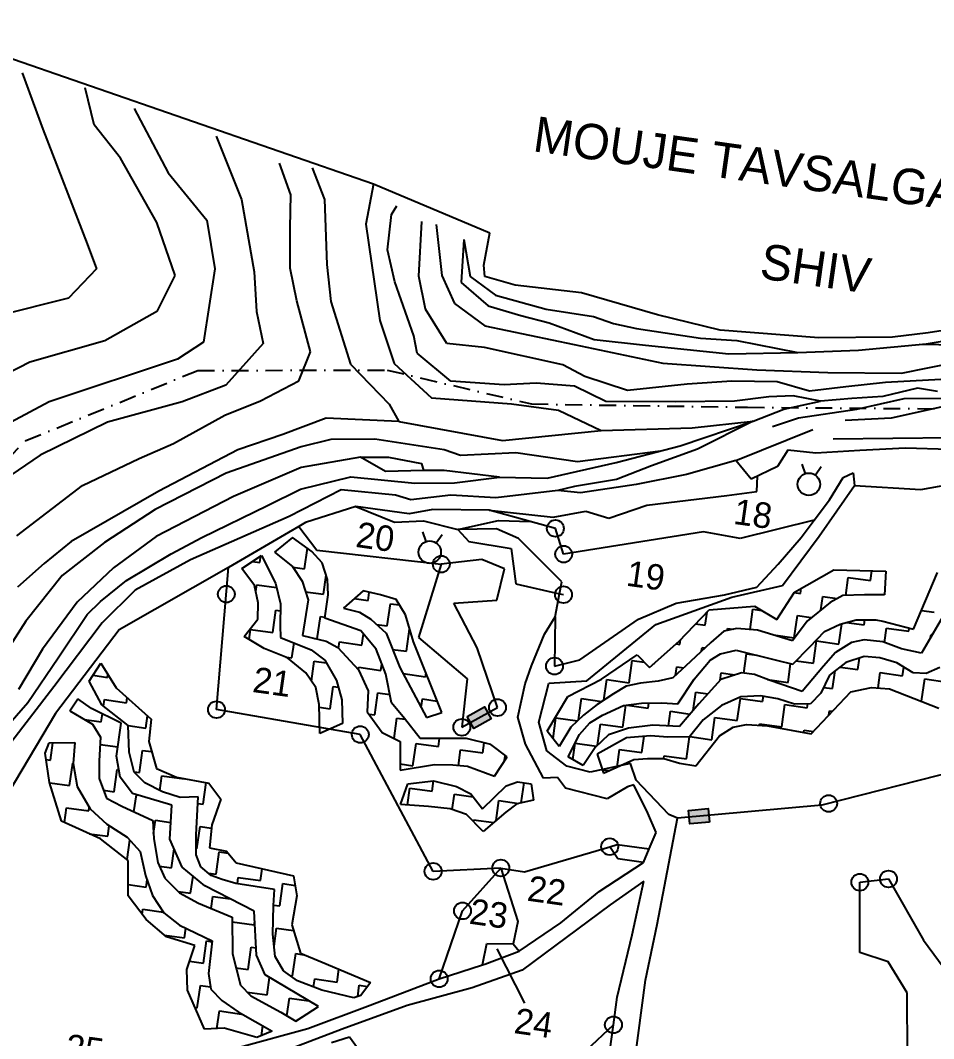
# Model space of a CAD drawing. Header units: metres. Extents: x 312279 to 315010, y 1911196 to 1914768.
# Drawn here: x 312956 to 313641, y 1914003 to 1914768 of the extents above; entities that cross this region are included whole.
import ezdxf

# ---------------------------------------------------------------- set-up
doc = ezdxf.new("R2010")
doc.units = ezdxf.units.M
doc.linetypes.add('DASHDOT', pattern=[25.4, 12.7, -6.35, 0, -6.35])
for name, color, linetype in [('LINE_WATER', 4, 'Continuous'), ('OFF', 1, 'Continuous'), ('OTHERS', 1, 'Continuous'), ('POLY_HATCH', 12, 'Continuous'), ('POLY_PARCEL', 6, 'Continuous'), ('POLY_ROAD', 30, 'Continuous'), ('POLY_WATER', 4, 'Continuous'), ('TEXT_MAPOUT', 7, 'Continuous'), ('TEXT_PARCEL', 7, 'Continuous'), ('V_BOUND_STREAM_LINE', 7, 'DASHDOT')]:
    doc.layers.add(name, color=color, linetype=linetype)
doc.styles.add('TEXT_MAP', font='')
doc.styles.get('TEXT_MAP').set_extended_font_data('Kruti Dev 050')
doc.dimstyles.get("Standard").update_dxf_attribs({"dimtxt": 0.18, "dimasz": 0.18, "dimexe": 0.18, "dimexo": 0.0625, "dimgap": 0.09, "dimtad": 0, "dimtih": 1, "dimtoh": 1, "dimdec": 4, "dimzin": 0, "dimdsep": 46, "dimtxsty": 'Standard', "dimcen": 0.09, "dimadec": 0, "dimazin": 0, "dimtfac": 1, "dimtdec": 4, "dimtofl": 0, "dimtmove": 0, "dimatfit": 3, "dimfxl": 1, "dimtolj": 1, "dimtzin": 0, "dimarcsym": 0})

msp = doc.modelspace()

# ---------------------------------------------------------------- hatches: boundary and pattern name
for points in [[(313309.25, 1914243.41), (313304.31, 1914252.37), (313291.36, 1914245.22), (313296.3, 1914236.26)], [(313457.41, 1914174.68), (313458.33, 1914164.49), (313473.07, 1914165.82), (313472.15, 1914176.01)]]:
    msp.add_hatch(color=256).paths.add_polyline_path(points)

# ---------------------------------------------------------------- linework, layer by layer
for points in [[(313542.36, 1914434.71), (313544.92, 1914427.45)], [(313557.05, 1914432.64), (313552.59, 1914426.37)], [(313257.8, 1914383.73), (313260.35, 1914376.46)], [(313272.48, 1914381.66), (313268.02, 1914375.38)]]:
    msp.add_lwpolyline(points)
for points in [[(313291.36, 1914245.22), (313304.31, 1914252.37), (313309.25, 1914243.41), (313296.3, 1914236.26)], [(313473.07, 1914165.82), (313458.33, 1914164.49), (313457.41, 1914174.68), (313472.15, 1914176.01)]]:
    msp.add_lwpolyline(points, close=True)
for centre, radius in [((313547.71, 1914419.51), 8.42), ((313357.46, 1914386.39), 6.33), ((313263.15, 1914368.52), 8.42), ((313363.68, 1914367.03), 6.33), ((313271.86, 1914359.58), 6.33), ((313110.53, 1914336.98), 6.33), ((313363.58, 1914336.66), 6.33), ((313356.82, 1914283.02), 6.33), ((313103.17, 1914250.34), 6.33), ((313314.01, 1914251.87), 6.33), ((313287.22, 1914237.1), 6.33), ((313211.06, 1914231.71), 6.33), ((313562.55, 1914179.88), 6.33), ((313398.22, 1914147.46), 6.33), ((313265.69, 1914128.94), 6.33), ((313316.52, 1914131.42), 6.33), ((313585.93, 1914120.75), 6.33), ((313607.46, 1914123.22), 6.33), ((313287.76, 1914099.24), 6.33), ((313270.27, 1914048.2), 6.33), ((313401.01, 1914013.75), 6.33)]:
    msp.add_circle(centre, radius)
at = {"layer": 'LINE_WATER'}
for p, q in [((312957.27, 1914728.42), (312972.79, 1914686.21)), ((313011.39, 1914689.35), (313004.59, 1914717.23)), ((313041.38, 1914701.63), (313067, 1914653.23)), ((312972.79, 1914686.21), (313005.97, 1914600.07)), ((313031.02, 1914664.43), (313011.39, 1914689.35)), ((313102.95, 1914680.81), (313121.89, 1914633.35)), ((313058.31, 1914616.04), (313031.02, 1914664.43)), ((313158.89, 1914636.78), (313150.54, 1914660.51)), ((313067, 1914653.23), (313095.87, 1914617.72)), ((313174.87, 1914657.08), (313184.32, 1914633.41)), ((313221, 1914645.02), (313215.17, 1914614.9)), ((313158.45, 1914612.04), (313158.89, 1914636.78)), ((313121.89, 1914633.35), (313131.38, 1914579.06)), ((313184.32, 1914633.41), (313185.96, 1914584.61)), ((313234.5, 1914621.97), (313238.43, 1914628.52)), ((313231.55, 1914595.39), (313234.5, 1914621.97)), ((313072.02, 1914576.24), (313058.31, 1914616.04)), ((313095.87, 1914617.72), (313101.95, 1914581.37)), ((313215.17, 1914614.9), (313225.69, 1914542.54)), ((313254.87, 1914575.84), (313257.31, 1914616.7)), ((313267.9, 1914614.42), (313272.31, 1914576.23)), ((313158.51, 1914581.8), (313158.45, 1914612.04)), ((313005.97, 1914600.07), (313013.09, 1914581.2)), ((313288.77, 1914603.27), (313286.78, 1914570.96)), ((313288.77, 1914603.27), (313293.39, 1914575.47)), ((313236.87, 1914571.43), (313231.55, 1914595.39)), ((313185.96, 1914584.61), (313188.95, 1914556.71)), ((313013.09, 1914581.2), (312992.1, 1914559.14)), ((313058.98, 1914549.72), (313072.02, 1914576.24)), ((313101.95, 1914581.37), (313093.45, 1914526.11)), ((313131.38, 1914579.06), (313133.1, 1914549.22)), ((313163.54, 1914557.25), (313158.51, 1914581.8)), ((313260.06, 1914550.96), (313254.87, 1914575.84)), ((313272.31, 1914576.23), (313281.7, 1914555.33)), ((313293.39, 1914575.47), (313312.58, 1914561.4)), ((313251.25, 1914531.05), (313236.87, 1914571.43)), ((313286.78, 1914570.96), (313306.9, 1914553.41)), ((313312.58, 1914561.4), (313350.45, 1914550.86)), ((312992.1, 1914559.14), (312938.96, 1914545.91)), ((313173.67, 1914518.87), (313163.54, 1914557.25)), ((313188.95, 1914556.71), (313203.82, 1914509.76)), ((313281.7, 1914555.33), (313304.44, 1914538.39)), ((313306.9, 1914553.41), (313331.58, 1914546.17)), ((313019.35, 1914527.43), (313058.98, 1914549.72)), ((313133.1, 1914549.22), (313138.22, 1914525.31)), ((313275.88, 1914525.21), (313260.06, 1914550.96)), ((313331.58, 1914546.17), (313352.92, 1914540.71)), ((313350.45, 1914550.86), (313386.19, 1914545.35)), ((313386.19, 1914545.35), (313401.12, 1914540.25)), ((313225.69, 1914542.54), (313236.47, 1914510.24)), ((313304.44, 1914538.39), (313371.54, 1914524.36)), ((313352.92, 1914540.71), (313386.69, 1914528.27)), ((313401.12, 1914540.25), (313418.43, 1914536.39)), ((313253.67, 1914517.92), (313251.25, 1914531.05)), ((313418.43, 1914536.39), (313466.25, 1914529.18)), ((313466.25, 1914529.18), (313493.66, 1914527.37)), ((313635.71, 1914524.88), (313691.56, 1914534.22)), ((312962.94, 1914511.32), (313019.35, 1914527.43)), ((313093.45, 1914526.11), (313073.78, 1914513.4)), ((313138.22, 1914525.31), (313110.25, 1914493.89)), ((313304.39, 1914522.3), (313275.88, 1914525.21)), ((313363.07, 1914509.14), (313304.39, 1914522.3)), ((313371.54, 1914524.36), (313438.01, 1914510.42)), ((313386.69, 1914528.27), (313425.21, 1914523.99)), ((313425.21, 1914523.99), (313487.63, 1914517.32)), ((313493.66, 1914527.37), (313539.36, 1914518.56)), ((313584.95, 1914520.19), (313635.71, 1914524.88)), ((313686.71, 1914523.38), (313630.66, 1914524.41)), ((313165.02, 1914497.21), (313173.67, 1914518.87)), ((313278.99, 1914496.83), (313253.67, 1914517.92)), ((313487.63, 1914517.32), (313539.36, 1914518.56)), ((313539.36, 1914518.56), (313584.95, 1914520.19)), ((312881.94, 1914469.61), (312962.94, 1914511.32)), ((313073.78, 1914513.4), (312977.46, 1914481.47)), ((313203.82, 1914509.76), (313232.76, 1914479.63)), ((313236.47, 1914510.24), (313264.59, 1914484.33)), ((313379.69, 1914500.32), (313363.07, 1914509.14)), ((313438.01, 1914510.42), (313508.58, 1914505.37)), ((313617.3, 1914503.01), (313656.81, 1914510.86)), ((313411.58, 1914489.99), (313379.69, 1914500.32)), ((313508.58, 1914505.37), (313561.88, 1914503.39)), ((313561.88, 1914503.39), (313617.3, 1914503.01)), ((313110.25, 1914493.89), (313077.26, 1914481.42)), ((313136.16, 1914482.24), (313165.02, 1914497.21)), ((313318.92, 1914494.2), (313278.99, 1914496.83)), ((313342.96, 1914495.4), (313318.92, 1914494.2)), ((313371.87, 1914493.06), (313342.96, 1914495.4)), ((313395.4, 1914481.69), (313371.87, 1914493.06)), ((313456.32, 1914494.58), (313411.58, 1914489.99)), ((313490, 1914496.94), (313456.32, 1914494.58)), ((313523.91, 1914496.43), (313490, 1914496.94)), ((313548.05, 1914489.4), (313523.91, 1914496.43)), ((313575.53, 1914492.63), (313548.05, 1914489.4)), ((313605.23, 1914495.86), (313575.53, 1914492.63)), ((313629.14, 1914491.71), (313603.13, 1914485.43)), ((313646.79, 1914498.06), (313605.23, 1914495.86)), ((313644.11, 1914489.13), (313629.14, 1914491.71)), ((313264.59, 1914484.33), (313324.49, 1914479.84)), ((313517.74, 1914485.14), (313491.85, 1914482)), ((313536.02, 1914485.88), (313517.74, 1914485.14)), ((313556.48, 1914481.89), (313536.02, 1914485.88)), ((313579.98, 1914483.79), (313556.48, 1914481.89)), ((313603.13, 1914485.43), (313579.98, 1914483.79)), ((313583.76, 1914475.84), (313619.2, 1914483.95)), ((313619.2, 1914483.95), (313655.1, 1914484.1)), ((312977.46, 1914481.47), (312924.55, 1914452.95)), ((313077.26, 1914481.42), (313021.45, 1914466.09)), ((313109.49, 1914471.44), (313136.16, 1914482.24)), ((313232.76, 1914479.63), (313240, 1914466.73)), ((313324.49, 1914479.84), (313359.69, 1914475.04)), ((313447.68, 1914481.43), (313395.4, 1914481.69)), ((313491.85, 1914482), (313447.68, 1914481.43)), ((313506, 1914466.9), (313528.92, 1914475.83)), ((313528.92, 1914475.83), (313556.48, 1914481.89)), ((313539.86, 1914469.4), (313583.76, 1914475.84)), ((313649, 1914477.86), (313609.36, 1914469.08)), ((313070.78, 1914450.18), (313109.49, 1914471.44)), ((313185.51, 1914469.26), (313152.88, 1914456.84)), ((313240, 1914466.73), (313185.51, 1914469.26)), ((313359.69, 1914475.04), (313391.86, 1914459.93)), ((313520.31, 1914462.99), (313539.86, 1914469.4)), ((313609.36, 1914469.08), (313574.84, 1914467.47)), ((313021.45, 1914466.09), (312970.72, 1914441.4)), ((313240, 1914466.73), (313317.67, 1914452.42)), ((313391.86, 1914459.93), (313460.24, 1914461.82)), ((313451.07, 1914448.28), (313506, 1914466.9)), ((313460.24, 1914461.82), (313506, 1914466.9)), ((313506, 1914466.9), (313464, 1914445.82)), ((313493.01, 1914437.48), (313550.59, 1914460.64)), ((313152.88, 1914456.84), (313119.15, 1914445.46)), ((313188.92, 1914453.16), (313166.79, 1914447.59)), ((313221.98, 1914453.39), (313188.92, 1914453.16)), ((313274.1, 1914445.26), (313221.98, 1914453.39)), ((313317.67, 1914452.42), (313391.86, 1914459.93)), ((313565.9, 1914453.71), (313655.49, 1914454.64)), ((313045.01, 1914438.93), (313070.78, 1914450.18)), ((313119.15, 1914445.46), (313059.91, 1914414.27)), ((313166.79, 1914447.59), (313110.44, 1914427.9)), ((313286.33, 1914441.17), (313274.1, 1914445.26)), ((313403.02, 1914435.94), (313451.07, 1914448.28)), ((313464, 1914445.82), (313429.54, 1914433.47)), ((313531.86, 1914445.11), (313524.27, 1914432.76)), ((313552.89, 1914442.93), (313531.86, 1914445.11)), ((313620.12, 1914446.72), (313585.86, 1914444.76)), ((313653.01, 1914445.72), (313620.12, 1914446.72)), ((312970.72, 1914441.4), (312926.6, 1914411.3)), ((313002.57, 1914418.51), (313045.01, 1914438.93)), ((313211.17, 1914439.77), (313166.6, 1914432.04)), ((313211.17, 1914439.77), (313232.3, 1914439.81)), ((313230.08, 1914429.13), (313211.17, 1914439.77)), ((313232.3, 1914439.81), (313257.01, 1914435.08)), ((313327.84, 1914443.06), (313286.33, 1914441.17)), ((313373.98, 1914436.25), (313327.84, 1914443.06)), ((313436.23, 1914444.47), (313373.98, 1914436.25)), ((313493.01, 1914437.48), (313455.94, 1914426.75)), ((313504.46, 1914423.39), (313493.01, 1914437.48)), ((313585.86, 1914444.76), (313552.89, 1914442.93)), ((313166.6, 1914432.04), (313115.79, 1914410.3)), ((313258.42, 1914429.92), (313230.08, 1914429.13)), ((313257.01, 1914435.08), (313258.42, 1914429.92)), ((313274.02, 1914429.85), (313258.42, 1914429.92)), ((313315.49, 1914424.91), (313274.02, 1914429.85)), ((313351.25, 1914424.13), (313403.02, 1914435.94)), ((313429.54, 1914433.47), (313403.27, 1914423.12)), ((313524.27, 1914432.76), (313504.46, 1914423.39)), ((313110.44, 1914427.9), (313057.11, 1914400.53)), ((313166.29, 1914415.93), (313204.07, 1914424.98)), ((313204.07, 1914424.98), (313251.93, 1914420.29)), ((313281.85, 1914420.65), (313315.49, 1914424.91)), ((313315.49, 1914424.91), (313351.25, 1914424.13)), ((313403.27, 1914423.12), (313371.72, 1914417.94)), ((313455.94, 1914426.75), (313418.06, 1914419.3)), ((313508.68, 1914414.13), (313509.19, 1914425.63)), ((312953.22, 1914380.83), (313002.57, 1914418.51)), ((313059.91, 1914414.27), (312994.08, 1914376.57)), ((313141.3, 1914403.51), (313166.29, 1914415.93)), ((313196.7, 1914415.28), (313157.7, 1914395.36)), ((313237.39, 1914411.28), (313196.7, 1914415.28)), ((313251.93, 1914420.29), (313281.85, 1914420.65)), ((313359.29, 1914414.95), (313312.82, 1914409.34)), ((313371.72, 1914417.94), (313359.29, 1914414.95)), ((313376.24, 1914413.04), (313359.29, 1914414.95)), ((313418.06, 1914419.3), (313376.24, 1914413.04)), ((313115.79, 1914410.3), (313057.8, 1914380.36)), ((313249.08, 1914407.9), (313237.39, 1914411.28)), ((313279.13, 1914411.4), (313249.08, 1914407.9)), ((313312.82, 1914409.34), (313279.13, 1914411.4)), ((313426.16, 1914403.82), (313486.12, 1914411.01)), ((313486.12, 1914411.01), (313508.68, 1914414.13)), ((313057.11, 1914400.53), (313019.01, 1914375.74)), ((313092.26, 1914379.63), (313141.3, 1914403.51)), ((313307.82, 1914399.95), (313355.77, 1914394.7)), ((313355.77, 1914394.7), (313380.31, 1914399.31)), ((313380.31, 1914399.31), (313397.51, 1914394.14)), ((313397.51, 1914394.14), (313426.16, 1914403.82)), ((313157.7, 1914395.36), (313083.71, 1914362.68)), ((312994.08, 1914376.57), (312973.84, 1914360.1)), ((313057.8, 1914380.36), (313025.89, 1914356.67)), ((313069.18, 1914367.25), (313092.26, 1914379.63)), ((313019.01, 1914375.74), (312987.24, 1914351.01)), ((313035.54, 1914347.21), (313069.18, 1914367.25)), ((313083.71, 1914362.68), (313042.1, 1914339.97)), ((312973.84, 1914360.1), (312953.74, 1914342.19)), ((313025.89, 1914356.67), (312998.65, 1914330.9)), ((312987.24, 1914351.01), (312960.13, 1914316.79)), ((313016.09, 1914331.48), (313035.54, 1914347.21)), ((313042.1, 1914339.97), (313017.32, 1914315.52)), ((312998.65, 1914330.9), (312972.58, 1914295.75)), ((313006.02, 1914321.69), (313016.09, 1914331.48)), ((312960.13, 1914316.79), (312929.99, 1914270.04)), ((313017.32, 1914315.52), (312980.99, 1914267.43)), ((312984.22, 1914289.24), (313006.02, 1914321.69)), ((312972.58, 1914295.75), (312954.65, 1914265.48)), ((312961.63, 1914255.64), (312984.22, 1914289.24)), ((312980.99, 1914267.43), (312947.09, 1914223.11)), ((312929.08, 1914218.7), (312961.63, 1914255.64))]:
    msp.add_line(p, q, dxfattribs=at)
at = {"layer": 'OFF'}
msp.add_line((313581.04, 1914428.16), (313581.98, 1914418.5), dxfattribs=at)
at = {"layer": 'OTHERS'}
for p, q in [((312866.3, 1914767.77), (313221, 1914645.02)), ((313221, 1914645.02), (313308.24, 1914608.36))]:
    msp.add_line(p, q, dxfattribs=at)
at = {"layer": 'POLY_HATCH'}
for p, q in [((313160.2, 1914379.6), (313146.73, 1914368.6)), ((313174.61, 1914369.14), (313160.2, 1914379.6)), ((313146.73, 1914368.6), (313160.1, 1914357.78)), ((313182.34, 1914360.6), (313174.61, 1914369.14)), ((313122.14, 1914356.18), (313136.93, 1914366.01)), ((313136.93, 1914366.01), (313147.4, 1914345.18)), ((313131.76, 1914343.41), (313122.14, 1914356.18)), ((313160.1, 1914357.78), (313167.49, 1914346.81)), ((313186.54, 1914348.1), (313182.34, 1914360.6)), ((313536.79, 1914338.58), (313566.33, 1914355.25)), ((313566.33, 1914355.25), (313605.52, 1914354.21)), ((313605.52, 1914354.21), (313604.41, 1914336.54)), ((313626.32, 1914310.67), (313644.2, 1914353.25)), ((313167.49, 1914346.81), (313171.97, 1914332.78)), ((313186.91, 1914336.64), (313186.54, 1914348.1)), ((313134.43, 1914330.63), (313131.76, 1914343.41)), ((313147.4, 1914345.18), (313151.19, 1914329.76)), ((313213.12, 1914339.4), (313198.41, 1914326.58)), ((313226.13, 1914336.57), (313213.12, 1914339.4)), ((313523.6, 1914318.02), (313536.79, 1914338.58)), ((313134.18, 1914318.26), (313134.43, 1914330.63)), ((313171.97, 1914332.78), (313167.71, 1914306.09)), ((313184.44, 1914319.12), (313186.91, 1914336.64)), ((313238.02, 1914332.91), (313226.13, 1914336.57)), ((313244.86, 1914321.52), (313238.02, 1914332.91)), ((313563.59, 1914330.84), (313546.31, 1914316.87)), ((313573.08, 1914336.06), (313563.59, 1914330.84)), ((313589.55, 1914336.48), (313573.08, 1914336.06)), ((313604.41, 1914336.54), (313589.55, 1914336.48)), ((313151.19, 1914329.76), (313150.87, 1914313.43)), ((313198.41, 1914326.58), (313210.37, 1914323.41)), ((313210.37, 1914323.41), (313219.07, 1914318.21)), ((313450.28, 1914301.72), (313472.86, 1914325.17)), ((313472.86, 1914325.17), (313506.79, 1914328.04)), ((313506.79, 1914328.04), (313523.6, 1914318.02)), ((313651.56, 1914325.65), (313632.16, 1914292.84)), ((313123.91, 1914305.31), (313134.18, 1914318.26)), ((313211.37, 1914309.37), (313184.44, 1914319.12)), ((313219.07, 1914318.21), (313230.5, 1914307.67)), ((313250.95, 1914301.31), (313244.86, 1914321.52)), ((313546.31, 1914316.87), (313535.46, 1914301.99)), ((313571.13, 1914314.47), (313583.08, 1914317.7)), ((313583.08, 1914317.7), (313597.86, 1914317.81)), ((313597.86, 1914317.81), (313603.16, 1914316.83)), ((313603.16, 1914316.83), (313626.32, 1914310.67)), ((313150.87, 1914313.43), (313151.1, 1914304.46)), ((313222.87, 1914295.84), (313211.37, 1914309.37)), ((313230.5, 1914307.67), (313240.77, 1914281.9)), ((313483.96, 1914309.25), (313474.02, 1914300.81)), ((313493.54, 1914311.18), (313483.96, 1914309.25)), ((313509.24, 1914310.06), (313493.54, 1914311.18)), ((313535.46, 1914301.99), (313509.24, 1914310.06)), ((313548.49, 1914297.42), (313559.42, 1914309.01)), ((313559.42, 1914309.01), (313571.13, 1914314.47)), ((313139.02, 1914296.24), (313123.91, 1914305.31)), ((313151.1, 1914304.46), (313174.13, 1914295.26)), ((313167.71, 1914306.09), (313185.45, 1914301.61)), ((313185.45, 1914301.61), (313194.22, 1914296.9)), ((313272.26, 1914248.19), (313250.95, 1914301.31)), ((313428.21, 1914281.88), (313450.28, 1914301.72)), ((313474.02, 1914300.81), (313458.88, 1914286.54)), ((313579.67, 1914300.79), (313567.66, 1914293.18)), ((313589.24, 1914302.72), (313579.67, 1914300.79)), ((313603.27, 1914301.29), (313589.24, 1914302.72)), ((313617.3, 1914296.03), (313603.27, 1914301.29)), ((313156.42, 1914289.32), (313139.02, 1914296.24)), ((313174.13, 1914295.26), (313184.44, 1914287.36)), ((313194.22, 1914296.9), (313209.76, 1914280.32)), ((313230.14, 1914276.95), (313222.87, 1914295.84)), ((313473.57, 1914287.4), (313481.38, 1914292.31)), ((313481.38, 1914292.31), (313493.24, 1914295.02)), ((313493.24, 1914295.02), (313523.37, 1914287.49)), ((313535.72, 1914284.46), (313548.49, 1914297.42)), ((313567.66, 1914293.18), (313558.56, 1914282.98)), ((313632.16, 1914292.84), (313617.3, 1914296.03)), ((313007.7, 1914271.79), (313016.45, 1914285.22)), ((313016.45, 1914285.22), (313027.84, 1914266.65)), ((313170.21, 1914277.95), (313156.42, 1914289.32)), ((313184.44, 1914287.36), (313193.23, 1914272.22)), ((313392.15, 1914273.25), (313418.73, 1914291.39)), ((313418.73, 1914291.39), (313428.21, 1914281.88)), ((313458.88, 1914286.54), (313445.65, 1914274.18)), ((313461.73, 1914273.21), (313473.57, 1914287.4)), ((313523.37, 1914287.49), (313535.72, 1914284.46)), ((313575.51, 1914285.74), (313563.21, 1914276.11)), ((313589.17, 1914290.12), (313575.51, 1914285.74)), ((313600.84, 1914289.32), (313589.17, 1914290.12)), ((313613.76, 1914285.4), (313600.84, 1914289.32)), ((313626.06, 1914277.97), (313613.76, 1914285.4)), ((313177.6, 1914266.98), (313170.21, 1914277.95)), ((313209.76, 1914280.32), (313216.96, 1914264.42)), ((313234.56, 1914255.48), (313230.14, 1914276.95)), ((313240.77, 1914281.9), (313260.8, 1914244.34)), ((313497.13, 1914277.96), (313481.67, 1914273.03)), ((313506.79, 1914276.6), (313497.13, 1914277.96)), ((313558.56, 1914282.98), (313542.74, 1914263.88)), ((313635.67, 1914277.46), (313626.06, 1914277.97)), ((313645.97, 1914281.9), (313635.67, 1914277.46)), ((313017.02, 1914253.9), (313007.7, 1914271.79)), ((313193.23, 1914272.22), (313197.15, 1914257.78)), ((313366.81, 1914260.2), (313392.15, 1914273.25)), ((313421.3, 1914270.29), (313410.58, 1914267.97)), ((313434.63, 1914271.69), (313421.3, 1914270.29)), ((313445.65, 1914274.18), (313434.63, 1914271.69)), ((313449.28, 1914254.73), (313461.73, 1914273.21)), ((313481.67, 1914273.03), (313465.13, 1914254.68)), ((313518.75, 1914272.19), (313506.79, 1914276.6)), ((313542.74, 1914263.88), (313518.75, 1914272.19)), ((313563.21, 1914276.11), (313556.7, 1914262.73)), ((313027.84, 1914266.65), (313054.04, 1914243.25)), ((313180.27, 1914254.2), (313177.6, 1914266.98)), ((313216.96, 1914264.42), (313216.22, 1914248.64)), ((313401.02, 1914262.21), (313388.93, 1914254.07)), ((313410.58, 1914267.97), (313401.02, 1914262.21)), ((313556.7, 1914262.73), (313548.82, 1914254.59)), ((313549.48, 1914232.22), (313579.17, 1914263.79)), ((313579.17, 1914263.79), (313594.78, 1914267.06)), ((313594.78, 1914267.06), (313608.11, 1914266.02)), ((313608.11, 1914266.02), (313645.2, 1914251.54)), ((312993.07, 1914249.36), (312998.98, 1914258.42)), ((313009.39, 1914251.23), (312998.98, 1914258.42)), ((313036.93, 1914238.38), (313017.02, 1914253.9)), ((313180.66, 1914232.31), (313180.27, 1914254.2)), ((313197.15, 1914257.78), (313197.61, 1914239.85)), ((313244.32, 1914243.69), (313234.56, 1914255.48)), ((313351.27, 1914234.18), (313366.81, 1914260.2)), ((313388.93, 1914254.07), (313378.53, 1914246.24)), ((313408.6, 1914253.35), (313422, 1914255.29)), ((313422, 1914255.29), (313437.32, 1914255.32)), ((313437.32, 1914255.32), (313449.28, 1914254.73)), ((313465.13, 1914254.68), (313450.69, 1914237.58)), ((313496.53, 1914259.85), (313482.16, 1914253.46)), ((313511.38, 1914260.7), (313496.53, 1914259.85)), ((313524.53, 1914258.43), (313511.38, 1914260.7)), ((313537.03, 1914254.56), (313524.53, 1914258.43)), ((313548.82, 1914254.59), (313537.03, 1914254.56)), ((312993.07, 1914249.36), (313010.03, 1914239.5)), ((313031.63, 1914240.28), (313009.39, 1914251.23)), ((313216.22, 1914248.64), (313227.45, 1914233.16)), ((313260.8, 1914244.34), (313272.26, 1914248.19)), ((313378.53, 1914246.24), (313369.05, 1914237.18)), ((313383.27, 1914240.52), (313392.83, 1914246.28)), ((313392.83, 1914246.28), (313408.6, 1914253.35)), ((313482.16, 1914253.46), (313468.45, 1914242.77)), ((313010.03, 1914239.5), (313016.1, 1914229.72)), ((313028.17, 1914215.33), (313031.63, 1914240.28)), ((313054.04, 1914243.25), (313052.29, 1914226.32)), ((313197.61, 1914239.85), (313180.66, 1914232.31)), ((313256.1, 1914228.63), (313244.32, 1914243.69)), ((313375.47, 1914231.77), (313383.27, 1914240.52)), ((313430.62, 1914238.77), (313412.23, 1914236.44)), ((313450.69, 1914237.58), (313430.62, 1914238.77)), ((313468.45, 1914242.77), (313458.23, 1914229.91)), ((313490.83, 1914237.12), (313500.78, 1914239.08)), ((313500.78, 1914239.08), (313516.64, 1914238.11)), ((313037.59, 1914218.43), (313036.93, 1914238.38)), ((313227.45, 1914233.16), (313240.88, 1914226.31)), ((313360.43, 1914222.66), (313351.27, 1914234.18)), ((313369.05, 1914237.18), (313360.43, 1914222.66)), ((313367.08, 1914214.91), (313375.47, 1914231.77)), ((313397.31, 1914231.43), (313387.21, 1914221.92)), ((313412.23, 1914236.44), (313397.31, 1914231.43)), ((313480.65, 1914230.56), (313490.83, 1914237.12)), ((313516.64, 1914238.11), (313549.48, 1914232.22)), ((312974.45, 1914217.57), (312977.46, 1914225.42)), ((312977.46, 1914225.42), (312996.86, 1914225.7)), ((312996.86, 1914225.7), (312995.64, 1914209.99)), ((313016.1, 1914229.72), (313015.09, 1914211.99)), ((313052.29, 1914226.32), (313058.16, 1914206.21)), ((313240.88, 1914226.31), (313240.86, 1914204.97)), ((313290.87, 1914228.7), (313256.1, 1914228.63)), ((313309.09, 1914224.14), (313290.87, 1914228.7)), ((313321.21, 1914214.99), (313309.09, 1914224.14)), ((313410.75, 1914229.27), (313388.79, 1914216.8)), ((313428.88, 1914230.68), (313410.75, 1914229.27)), ((313441.78, 1914229.7), (313428.88, 1914230.68)), ((313458.23, 1914229.91), (313441.78, 1914229.7)), ((313462.89, 1914208.04), (313480.65, 1914230.56)), ((312977.94, 1914195.67), (312974.45, 1914217.57)), ((313041.45, 1914203.5), (313037.59, 1914218.43)), ((313387.21, 1914221.92), (313378.2, 1914208.42)), ((313388.79, 1914216.8), (313393.53, 1914202.67)), ((312995.64, 1914209.99), (312998.66, 1914192.69)), ((313015.09, 1914211.99), (313015.19, 1914198.58)), ((313030.91, 1914199.56), (313028.17, 1914215.33)), ((313240.86, 1914204.97), (313266.78, 1914209.26)), ((313266.78, 1914209.26), (313280.62, 1914208.8)), ((313280.62, 1914208.8), (313291.4, 1914207.78)), ((313311.71, 1914200.45), (313321.21, 1914214.99)), ((313378.2, 1914208.42), (313367.08, 1914214.91)), ((313393.53, 1914202.67), (313416.44, 1914212.9)), ((313416.44, 1914212.9), (313426.63, 1914213.57)), ((313426.63, 1914213.57), (313438.83, 1914213.54)), ((313438.83, 1914213.54), (313450.57, 1914210.2)), ((313450.57, 1914210.2), (313462.89, 1914208.04)), ((313049.25, 1914195.45), (313041.45, 1914203.5)), ((313058.16, 1914206.21), (313073.15, 1914199.64)), ((313291.4, 1914207.78), (313311.71, 1914200.45)), ((312986.8, 1914166.66), (312977.94, 1914195.67)), ((312998.66, 1914192.69), (313008.22, 1914175.96)), ((313015.19, 1914198.58), (313020.57, 1914183.93)), ((313040.11, 1914187.35), (313030.91, 1914199.56)), ((313062.68, 1914188.6), (313049.25, 1914195.45)), ((313073.15, 1914199.64), (313097.35, 1914195.17)), ((313097.35, 1914195.17), (313106.47, 1914183.08)), ((313241.19, 1914179.12), (313246.86, 1914194.7)), ((313246.86, 1914194.7), (313266.04, 1914196.96)), ((313266.04, 1914196.96), (313283.29, 1914192.54)), ((313302.79, 1914175.9), (313320.63, 1914193.24)), ((313320.63, 1914193.24), (313328.97, 1914196.03)), ((313328.97, 1914196.03), (313339.19, 1914194.59)), ((313339.19, 1914194.59), (313340.95, 1914182.44)), ((313069.68, 1914178.72), (313040.11, 1914187.35)), ((313075.97, 1914184.25), (313062.68, 1914188.6)), ((313283.29, 1914192.54), (313293.94, 1914187.07)), ((313293.94, 1914187.07), (313302.79, 1914175.9)), ((313020.57, 1914183.93), (313032.13, 1914177.83)), ((313032.13, 1914177.83), (313055.44, 1914167.11)), ((313068.06, 1914153.14), (313069.68, 1914178.72)), ((313089.46, 1914184.83), (313075.97, 1914184.25)), ((313087.92, 1914156.26), (313089.46, 1914184.83)), ((313106.47, 1914183.08), (313099.74, 1914163.89)), ((313262.33, 1914177.63), (313241.19, 1914179.12)), ((313278.46, 1914175.85), (313262.33, 1914177.63)), ((313328.65, 1914179.7), (313320.32, 1914173.43)), ((313340.95, 1914182.44), (313328.65, 1914179.7)), ((313008.22, 1914175.96), (313020.97, 1914164.24)), ((313290.77, 1914171.64), (313278.46, 1914175.85)), ((313303.39, 1914158.94), (313290.77, 1914171.64)), ((313320.32, 1914173.43), (313303.39, 1914158.94)), ((313016.13, 1914153.41), (312986.8, 1914166.66)), ((313020.97, 1914164.24), (313036.01, 1914154.68)), ((313055.44, 1914167.11), (313056.17, 1914153.33)), ((313099.74, 1914163.89), (313097.93, 1914146.55)), ((313036.01, 1914154.68), (313045.9, 1914143.85)), ((313087.81, 1914141.39), (313087.92, 1914156.26)), ((313036.97, 1914137.12), (313016.13, 1914153.41)), ((313056.17, 1914153.33), (313059.13, 1914135.54)), ((313077.49, 1914131.96), (313068.06, 1914153.14)), ((313045.9, 1914143.85), (313049.83, 1914125.93)), ((313091.51, 1914132.43), (313087.81, 1914141.39)), ((313097.93, 1914146.55), (313110.54, 1914144.14)), ((313110.54, 1914144.14), (313117.99, 1914135.24)), ((313036.85, 1914110.64), (313036.97, 1914137.12)), ((313059.13, 1914135.54), (313064.44, 1914123.88)), ((313094.41, 1914118.16), (313077.49, 1914131.96)), ((313099.03, 1914125.91), (313091.51, 1914132.43)), ((313117.99, 1914135.24), (313160.98, 1914125.58)), ((313049.83, 1914125.93), (313055.15, 1914110.79)), ((313064.44, 1914123.88), (313075.3, 1914112.92)), ((313107.52, 1914122.73), (313099.03, 1914125.91)), ((313160.98, 1914125.58), (313163.33, 1914110.63)), ((313131.44, 1914099.05), (313094.41, 1914118.16)), ((313117.54, 1914119.83), (313107.52, 1914122.73)), ((313146.68, 1914115.23), (313117.54, 1914119.83)), ((313050.26, 1914092.85), (313036.85, 1914110.64)), ((313055.15, 1914110.79), (313063.72, 1914097.67)), ((313075.3, 1914112.92), (313089.57, 1914104.95)), ((313146.01, 1914103.41), (313146.68, 1914115.23)), ((313163.33, 1914110.63), (313159.63, 1914088.89)), ((313089.57, 1914104.95), (313114.9, 1914094.43)), ((313145.43, 1914081.66), (313146.01, 1914103.41)), ((313063.72, 1914097.67), (313075.35, 1914088.59)), ((313114.9, 1914094.43), (313115.03, 1914067.12)), ((313133.25, 1914066.04), (313131.44, 1914099.05)), ((313065.62, 1914079.88), (313050.26, 1914092.85)), ((313075.35, 1914088.59), (313099.99, 1914076.68)), ((313159.63, 1914088.89), (313166.16, 1914067.41)), ((313086.97, 1914073.26), (313065.62, 1914079.88)), ((313147.06, 1914065.05), (313145.43, 1914081.66)), ((313080.83, 1914055.26), (313086.97, 1914073.26)), ((313099.99, 1914076.68), (313097.05, 1914052.29)), ((313115.03, 1914067.12), (313121.13, 1914043.44)), ((313139.6, 1914051.25), (313133.25, 1914066.04)), ((313153.48, 1914054.22), (313147.06, 1914065.05)), ((313166.16, 1914067.41), (313182.4, 1914060.67)), ((313081.4, 1914039.71), (313080.83, 1914055.26)), ((313182.4, 1914060.67), (313218.69, 1914045.59)), ((313097.05, 1914052.29), (313098.88, 1914040.61)), ((313179.81, 1914027.35), (313139.6, 1914051.25)), ((313163.86, 1914046.81), (313153.48, 1914054.22)), ((313094.06, 1914010.58), (313081.4, 1914039.71)), ((313098.88, 1914040.61), (313107.1, 1914032.01)), ((313121.13, 1914043.44), (313128.93, 1914035.39)), ((313182.23, 1914039.75), (313163.86, 1914046.81)), ((313206.19, 1914034.01), (313182.23, 1914039.75)), ((313218.69, 1914045.59), (313211.58, 1914035.79)), ((313128.93, 1914035.39), (313151.55, 1914023.27)), ((313211.58, 1914035.79), (313206.19, 1914034.01)), ((313107.1, 1914032.01), (313119.29, 1914023.35)), ((313162.58, 1914016.4), (313179.81, 1914027.35)), ((313119.29, 1914023.35), (313144.87, 1914008.96)), ((313151.55, 1914023.27), (313162.58, 1914016.4)), ((313172.14, 1914022.47), (313162.58, 1914016.4)), ((313108.8, 1914011.26), (313094.06, 1914010.58)), ((313133.48, 1914004.18), (313108.8, 1914011.26)), ((313144.87, 1914008.96), (313133.48, 1914004.18)), ((313189.56, 1914000.51), (313203.08, 1914004.72)), ((313203.08, 1914004.72), (313213.83, 1913989.92))]:
    msp.add_line(p, q, dxfattribs=at)
at = {"layer": 'POLY_HATCH', "linetype": 'Continuous'}
for p, q in [((313154.67, 1914375.08), (313154.8, 1914375.06)), ((313154.8, 1914375.06), (313154.82, 1914375.21)), ((313169.15, 1914356), (313171.34, 1914371.51)), ((313130.14, 1914361.5), (313135.74, 1914360.71)), ((313135.74, 1914360.71), (313136.44, 1914365.68)), ((313160.48, 1914357.22), (313169.15, 1914356)), ((313593.94, 1914347.29), (313594.96, 1914354.49)), ((313183.51, 1914336.94), (313185.51, 1914351.16)), ((313575.33, 1914336.12), (313577.24, 1914349.64)), ((313577.24, 1914349.64), (313593.94, 1914347.29)), ((313132.68, 1914339.01), (313133.38, 1914344)), ((313133.38, 1914344), (313148.2, 1914341.91)), ((313170.04, 1914338.84), (313183.51, 1914336.94)), ((313216.93, 1914332.23), (313217.79, 1914338.38)), ((313536.62, 1914338.32), (313541.46, 1914337.64)), ((313541.46, 1914337.64), (313542.01, 1914341.53)), ((313206.57, 1914333.69), (313216.93, 1914332.23)), ((313556.77, 1914325.32), (313558.17, 1914335.28)), ((313558.17, 1914335.28), (313568.92, 1914333.77)), ((313145.38, 1914308.23), (313147.74, 1914324.94)), ((313147.74, 1914324.94), (313151.09, 1914324.47)), ((313199.07, 1914326.4), (313199.19, 1914327.26)), ((313231.28, 1914313.17), (313233.64, 1914329.88)), ((313233.64, 1914329.88), (313240.42, 1914328.92)), ((313469.92, 1914313.63), (313471.32, 1914323.57)), ((313503.55, 1914310.47), (313505.69, 1914325.64)), ((313505.69, 1914325.64), (313512.4, 1914324.69)), ((313632.27, 1914324.85), (313641.72, 1914323.52)), ((313178.8, 1914303.52), (313181.16, 1914320.23)), ((313181.16, 1914320.23), (313184.53, 1914319.75)), ((313536.76, 1914304.22), (313539.11, 1914320.93)), ((313539.11, 1914320.93), (313549.52, 1914319.46)), ((313575.87, 1914315.75), (313589.24, 1914313.87)), ((313589.24, 1914313.87), (313589.78, 1914317.75)), ((313127.62, 1914303.09), (313128.67, 1914310.58)), ((313128.67, 1914310.58), (313145.38, 1914308.23)), ((313223.32, 1914314.29), (313231.28, 1914313.17)), ((313245.64, 1914294.11), (313247.99, 1914310.81)), ((313247.99, 1914310.81), (313248.09, 1914310.8)), ((313462.73, 1914314.65), (313469.92, 1914313.63)), ((313486.41, 1914309.74), (313486.63, 1914311.28)), ((313486.63, 1914311.28), (313490.99, 1914310.67)), ((313570.17, 1914299.51), (313572.33, 1914314.79)), ((313604.44, 1914300.85), (313605.95, 1914311.51)), ((313605.95, 1914311.51), (313622.66, 1914309.16)), ((313622.66, 1914309.16), (313622.99, 1914311.56)), ((313159.74, 1914289.16), (313161.32, 1914300.38)), ((313176.72, 1914303.81), (313178.8, 1914303.52)), ((313194.82, 1914296.26), (313195.51, 1914301.17)), ((313195.51, 1914301.17), (313212.22, 1914298.81)), ((313212.22, 1914298.81), (313213.38, 1914307.01)), ((313448.01, 1914299.68), (313450.86, 1914299.28)), ((313450.86, 1914299.28), (313451.36, 1914302.83)), ((313521.03, 1914306.44), (313536.76, 1914304.22)), ((313551.11, 1914285.16), (313553.46, 1914301.87)), ((313553.46, 1914301.87), (313570.17, 1914299.51)), ((313639.03, 1914304.47), (313639.36, 1914306.81)), ((313639.36, 1914306.81), (313640.34, 1914306.67)), ((313235.32, 1914295.56), (313245.64, 1914294.11)), ((313467.21, 1914294.38), (313467.57, 1914296.93)), ((313467.57, 1914296.93), (313469.6, 1914296.64)), ((313498.94, 1914277.71), (313500.98, 1914292.22)), ((313500.98, 1914292.22), (313508.92, 1914291.1)), ((313155.2, 1914289.8), (313159.74, 1914289.16)), ((313174.34, 1914271.82), (313176.45, 1914286.81)), ((313176.45, 1914286.81), (313185.5, 1914285.54)), ((313226.58, 1914279.75), (313227.24, 1914284.48)), ((313412.73, 1914270.57), (313415.08, 1914287.28)), ((313415.08, 1914287.28), (313424.1, 1914286.01)), ((313431.62, 1914284.95), (313431.79, 1914284.92)), ((313431.79, 1914284.92), (313431.82, 1914285.13)), ((313532.05, 1914270.8), (313534.03, 1914284.88)), ((313538.2, 1914286.98), (313551.11, 1914285.16)), ((313584.53, 1914280.45), (313585.74, 1914289.02)), ((313021.36, 1914274.58), (313021.66, 1914276.72)), ((313209.63, 1914280.45), (313209.87, 1914282.1)), ((313209.87, 1914282.1), (313226.58, 1914279.75)), ((313243.26, 1914277.23), (313243.29, 1914277.4)), ((313243.29, 1914277.4), (313259.99, 1914275.04)), ((313259.99, 1914275.04), (313260.38, 1914277.8)), ((313447.57, 1914275.98), (313448.5, 1914282.57)), ((313448.5, 1914282.57), (313453.83, 1914281.82)), ((313481.16, 1914272.47), (313481.92, 1914277.86)), ((313481.92, 1914277.86), (313492.25, 1914276.41)), ((313565.47, 1914266.09), (313567.33, 1914279.34)), ((313571.16, 1914282.33), (313584.53, 1914280.45)), ((313599.63, 1914266.68), (313601.24, 1914278.1)), ((313601.24, 1914278.1), (313617.95, 1914275.74)), ((313617.95, 1914275.74), (313618.87, 1914282.31)), ((313010.51, 1914276.1), (313021.36, 1914274.58)), ((313393.83, 1914257.37), (313396.02, 1914272.92)), ((313396.02, 1914272.92), (313412.73, 1914270.57)), ((313516.61, 1914272.98), (313532.05, 1914270.8)), ((313632.3, 1914256.68), (313634.66, 1914273.39)), ((313634.66, 1914273.39), (313651.37, 1914271.03)), ((313188.45, 1914251.04), (313190.8, 1914267.75)), ((313190.8, 1914267.75), (313194.59, 1914267.21)), ((313221.87, 1914246.33), (313224.22, 1914263.04)), ((313224.22, 1914263.04), (313233.27, 1914261.77)), ((313460.91, 1914249.68), (313462.86, 1914263.51)), ((313462.86, 1914263.51), (313471.93, 1914262.23)), ((313558.79, 1914267.03), (313565.47, 1914266.09)), ((313018.31, 1914252.9), (313019.01, 1914257.87)), ((313019.01, 1914257.87), (313035.71, 1914255.51)), ((313035.71, 1914255.51), (313036.23, 1914259.16)), ((313256.74, 1914251.95), (313257.64, 1914258.33)), ((313257.64, 1914258.33), (313268.83, 1914256.76)), ((313374.71, 1914242.59), (313376.96, 1914258.57)), ((313376.96, 1914258.57), (313392.39, 1914256.39)), ((313411.25, 1914253.74), (313427.09, 1914251.51)), ((313427.09, 1914251.51), (313427.62, 1914255.3)), ((313493.92, 1914242.09), (313496.28, 1914258.8)), ((313496.28, 1914258.8), (313512.99, 1914256.45)), ((313512.99, 1914256.45), (313513.53, 1914260.33)), ((313527.34, 1914237.38), (313529.69, 1914254.09)), ((313529.69, 1914254.09), (313546.4, 1914251.74)), ((313546.4, 1914251.74), (313546.8, 1914254.58)), ((313631.9, 1914256.74), (313632.3, 1914256.68)), ((313016.65, 1914241.16), (313017.51, 1914247.23)), ((313180.3, 1914252.19), (313188.45, 1914251.04)), ((313217.44, 1914246.95), (313221.87, 1914246.33)), ((313408.02, 1914237.15), (313410.34, 1914253.61)), ((313442.24, 1914238.08), (313443.8, 1914249.15)), ((313443.8, 1914249.15), (313458.69, 1914247.05)), ((313562.67, 1914246.25), (313563.11, 1914249.39)), ((313563.11, 1914249.39), (313565.33, 1914249.07)), ((313004.16, 1914242.92), (313016.65, 1914241.16)), ((313050.07, 1914236.45), (313051.36, 1914245.64)), ((313236.41, 1914228.59), (313238.58, 1914243.98)), ((313238.58, 1914243.98), (313244.78, 1914243.1)), ((313355.7, 1914228.61), (313357.9, 1914244.21)), ((313357.9, 1914244.21), (313374.03, 1914241.94)), ((313389.09, 1914223.68), (313391.31, 1914239.5)), ((313391.31, 1914239.5), (313408.02, 1914237.15)), ((313474.86, 1914227.74), (313477.21, 1914244.44)), ((313477.21, 1914244.44), (313493.92, 1914242.09)), ((313510.46, 1914238.49), (313510.63, 1914239.74)), ((313510.63, 1914239.74), (313527.34, 1914237.38)), ((313036.93, 1914238.3), (313050.07, 1914236.45)), ((313543.8, 1914233.24), (313544.05, 1914235.03)), ((313544.05, 1914235.03), (313551.18, 1914234.03)), ((312978.53, 1914212.45), (312980.36, 1914225.46)), ((313015.79, 1914224.24), (313029.14, 1914222.36)), ((313250.58, 1914208.21), (313252.93, 1914224.92)), ((313252.93, 1914224.92), (313269.64, 1914222.56)), ((313269.64, 1914222.56), (313270.5, 1914228.66)), ((313303.06, 1914217.85), (313304.12, 1914225.38)), ((313370.53, 1914212.9), (313372.25, 1914225.15)), ((313372.25, 1914225.15), (313388.25, 1914222.89)), ((313422.38, 1914218.09), (313424.1, 1914230.31)), ((313455.8, 1914213.38), (313458.13, 1914229.91)), ((313458.35, 1914230.06), (313474.86, 1914227.74)), ((313045.36, 1914203.03), (313047.72, 1914219.74)), ((313047.72, 1914219.74), (313054.49, 1914218.79)), ((313284.69, 1914208.41), (313286.35, 1914220.21)), ((313286.35, 1914220.21), (313303.06, 1914217.85)), ((313319.28, 1914212.04), (313319.77, 1914215.5)), ((313319.77, 1914215.5), (313320.71, 1914215.37)), ((313403.81, 1914207.26), (313405.67, 1914220.44)), ((313405.67, 1914220.44), (313422.38, 1914218.09)), ((313438.78, 1914213.54), (313439.09, 1914215.73)), ((313439.09, 1914215.73), (313455.8, 1914213.38)), ((312975.19, 1914212.92), (312978.53, 1914212.45)), ((312992.88, 1914193.38), (312995.24, 1914210.09)), ((312995.24, 1914210.09), (312995.64, 1914210.04)), ((313240.86, 1914209.58), (313250.58, 1914208.21)), ((313026.3, 1914188.68), (313028.65, 1914205.39)), ((313028.65, 1914205.39), (313029.93, 1914205.21)), ((313041.42, 1914203.59), (313045.36, 1914203.03)), ((313060.53, 1914189.7), (313062.07, 1914200.68)), ((313062.07, 1914200.68), (313078.78, 1914198.32)), ((313392.67, 1914205.23), (313397.69, 1914204.52)), ((312978, 1914195.48), (312992.88, 1914193.38)), ((313078.78, 1914198.32), (313078.82, 1914198.6)), ((313093.14, 1914179.26), (313095.43, 1914195.53)), ((313264.94, 1914189.14), (313266.04, 1914196.96)), ((313331.87, 1914180.42), (313333.97, 1914195.33)), ((313018.42, 1914189.79), (313026.3, 1914188.68)), ((313041.22, 1914173.65), (313043.01, 1914186.32)), ((313043.01, 1914186.32), (313044.2, 1914186.16)), ((313246.43, 1914178.75), (313248.23, 1914191.5)), ((313248.23, 1914191.5), (313264.94, 1914189.14)), ((313280.03, 1914175.32), (313281.64, 1914186.79)), ((313281.64, 1914186.79), (313295.74, 1914184.8)), ((313089.19, 1914179.82), (313093.14, 1914179.26)), ((313312.96, 1914167.13), (313315.06, 1914182.08)), ((313315.06, 1914182.08), (313329.93, 1914179.99)), ((312988.98, 1914165.67), (312990.53, 1914176.67)), ((312990.53, 1914176.67), (313007.24, 1914174.32)), ((313007.24, 1914174.32), (313007.62, 1914177.02)), ((313021.59, 1914155.26), (313022.7, 1914163.14)), ((313055.96, 1914157.3), (313057.36, 1914167.26)), ((313057.36, 1914167.26), (313068.85, 1914165.64)), ((313088.43, 1914145.84), (313090.78, 1914162.55)), ((313090.78, 1914162.55), (313099.47, 1914161.33)), ((313295.83, 1914166.55), (313296, 1914167.73)), ((313296, 1914167.73), (313311.16, 1914165.59)), ((313007.7, 1914157.22), (313021.59, 1914155.26)), ((313036.17, 1914137.75), (313038.21, 1914152.27)), ((313069.37, 1914131.49), (313071.37, 1914145.71)), ((313087.84, 1914145.93), (313088.43, 1914145.84)), ((313102.78, 1914126.78), (313105.14, 1914143.49)), ((313105.14, 1914143.49), (313111.88, 1914142.54)), ((313060.4, 1914132.75), (313069.37, 1914131.49)), ((313083.72, 1914112.43), (313085.55, 1914125.39)), ((313097.11, 1914127.58), (313102.78, 1914126.78)), ((313118.82, 1914119.63), (313119.49, 1914124.43)), ((313119.49, 1914124.43), (313136.2, 1914122.07)), ((313136.2, 1914122.07), (313137.44, 1914130.87)), ((313036.89, 1914119.02), (313050.3, 1914117.13)), ((313050.3, 1914117.13), (313051.05, 1914122.45)), ((313150.56, 1914103.01), (313152.91, 1914119.72)), ((313152.91, 1914119.72), (313162.11, 1914118.42)), ((313074.5, 1914113.72), (313083.72, 1914112.43)), ((313099.15, 1914100.97), (313100.43, 1914110.07)), ((313100.43, 1914110.07), (313113.72, 1914108.2)), ((313146.03, 1914103.65), (313150.56, 1914103.01)), ((313047.41, 1914096.62), (313047.95, 1914100.42)), ((313047.95, 1914100.42), (313063.34, 1914098.26)), ((313079.01, 1914079.01), (313080.04, 1914086.32)), ((313114.92, 1914090.99), (313131.5, 1914088.66)), ((313131.5, 1914088.66), (313131.87, 1914091.29)), ((313146.3, 1914072.8), (313148.2, 1914086.3)), ((313148.2, 1914086.3), (313160.97, 1914084.5)), ((313064.17, 1914081.1), (313079.01, 1914079.01)), ((313093.37, 1914059.94), (313095.72, 1914076.65)), ((313095.72, 1914076.65), (313099.92, 1914076.06)), ((313126.79, 1914055.24), (313129.14, 1914071.95)), ((313129.14, 1914071.95), (313132.95, 1914071.41)), ((313160.21, 1914050.53), (313162.56, 1914067.24)), ((313162.56, 1914067.24), (313168.63, 1914066.38)), ((313082.93, 1914061.41), (313093.37, 1914059.94)), ((313117.76, 1914056.51), (313126.79, 1914055.24)), ((313193.62, 1914045.82), (313194.98, 1914055.44)), ((313141.14, 1914036.17), (313142.98, 1914049.24)), ((313158.27, 1914050.8), (313160.21, 1914050.53)), ((313176.06, 1914042.12), (313176.92, 1914048.18)), ((313176.92, 1914048.18), (313193.62, 1914045.82)), ((313088.66, 1914026.53), (313091.02, 1914043.24)), ((313091.02, 1914043.24), (313098.64, 1914042.16)), ((313209.14, 1914034.98), (313210.33, 1914043.47)), ((313210.33, 1914043.47), (313216.52, 1914042.6)), ((313126.11, 1914038.29), (313141.14, 1914036.17)), ((313155.98, 1914020.51), (313157.85, 1914033.82)), ((313157.85, 1914033.82), (313172.36, 1914031.78)), ((313087.03, 1914026.76), (313088.66, 1914026.53)), ((313103.52, 1914011.02), (313105.37, 1914024.17)), ((313105.37, 1914024.17), (313121.98, 1914021.83)), ((313136.83, 1914005.59), (313137.86, 1914012.9))]:
    msp.add_line(p, q, dxfattribs=at)
at = {"layer": 'POLY_PARCEL'}
for p, q in [((313207.71, 1914402.72), (313236.74, 1914391.14)), ((313236.74, 1914391.14), (313258.49, 1914391.95)), ((313258.49, 1914391.95), (313284.24, 1914385.58)), ((313284.24, 1914385.58), (313314.75, 1914392.41)), ((313314.75, 1914392.41), (313338.54, 1914391.56)), ((313164.9, 1914387.74), (313178.4, 1914370.17)), ((313313.23, 1914386.18), (313284.24, 1914385.58)), ((313284.24, 1914385.58), (313292.49, 1914376.52)), ((313329.8, 1914378.84), (313313.23, 1914386.18)), ((313292.49, 1914376.52), (313324.2, 1914371.24)), ((313362.34, 1914346.19), (313329.8, 1914378.84)), ((313178.4, 1914370.17), (313271.86, 1914359.58)), ((313324.2, 1914371.24), (313327.74, 1914344.78)), ((313302.38, 1914363.03), (313271.86, 1914359.58)), ((313319.31, 1914355.97), (313302.38, 1914363.03)), ((313103.17, 1914250.34), (313112.23, 1914356.94)), ((313271.86, 1914359.58), (313254.74, 1914304.58)), ((313313.57, 1914332.42), (313319.31, 1914355.97)), ((313360.62, 1914337.33), (313362.34, 1914346.19)), ((313327.74, 1914344.78), (313360.62, 1914337.33)), ((313281.15, 1914330.37), (313313.57, 1914332.42)), ((313298.85, 1914296.75), (313281.15, 1914330.37)), ((313357.26, 1914319.97), (313360.62, 1914337.33)), ((313360.62, 1914337.33), (313363.58, 1914336.66)), ((313254.74, 1914304.58), (313291.22, 1914273.47)), ((313314.01, 1914251.87), (313298.85, 1914296.75)), ((313291.22, 1914273.47), (313287.22, 1914237.1)), ((313211.06, 1914231.71), (313103.17, 1914250.34)), ((313287.22, 1914237.1), (313314.01, 1914251.87)), ((313265.69, 1914128.94), (313211.06, 1914231.71)), ((313748.86, 1914227.62), (313557.43, 1914178.56)), ((313557.43, 1914178.56), (313449, 1914168.78)), ((313334.21, 1914128.5), (313398.22, 1914147.46)), ((313398.22, 1914147.46), (313403.95, 1914149.16)), ((313404.32, 1914138.4), (313398.22, 1914147.46)), ((313403.95, 1914149.16), (313427.96, 1914145.94)), ((313316.52, 1914131.42), (313265.69, 1914128.94)), ((313287.76, 1914099.24), (313316.52, 1914131.42)), ((313316.52, 1914131.42), (313329.2, 1914091.16)), ((313316.52, 1914131.42), (313334.21, 1914128.5)), ((313423.49, 1914135.57), (313404.32, 1914138.4)), ((313585.93, 1914120.75), (313607.46, 1914123.22)), ((313586, 1914067.94), (313585.93, 1914120.75)), ((313607.46, 1914123.22), (313633.67, 1914077.22)), ((313270.27, 1914048.2), (313287.76, 1914099.24)), ((313329.2, 1914091.16), (313325.71, 1914074.42)), ((313302.76, 1914058.67), (313306.01, 1914074.7)), ((313306.01, 1914074.7), (313325.71, 1914074.42)), ((313325.71, 1914074.42), (313330.36, 1914068.93)), ((313633.67, 1914077.22), (313666.83, 1914032.07)), ((313607.22, 1914061.12), (313586, 1914067.94)), ((313621.42, 1914037.63), (313607.22, 1914061.12)), ((313621.75, 1913990.28), (313621.42, 1914037.63)), ((313380.79, 1913994.62), (313401.01, 1914013.75))]:
    msp.add_line(p, q, dxfattribs=at)
at = {"layer": 'POLY_ROAD'}
for p, q in [((313563.21, 1914407.93), (313573.44, 1914424.66)), ((313573.44, 1914424.66), (313581.04, 1914428.16)), ((313555.49, 1914380.55), (313581.98, 1914418.5)), ((313551.64, 1914392.6), (313563.21, 1914407.93)), ((313541.8, 1914379.57), (313551.64, 1914392.6)), ((313524.68, 1914359.54), (313541.8, 1914379.57)), ((313528.02, 1914343.47), (313555.49, 1914380.55)), ((313508.54, 1914342.28), (313524.68, 1914359.54)), ((313484.49, 1914336.64), (313508.54, 1914342.28)), ((313489.84, 1914334.71), (313528.02, 1914343.47)), ((313419.83, 1914318.15), (313448.09, 1914330.2)), ((313432.74, 1914314.29), (313489.84, 1914334.71)), ((313448.09, 1914330.2), (313484.49, 1914336.64)), ((313349.3, 1914307.01), (313357.26, 1914319.97)), ((313357.26, 1914319.97), (313356.82, 1914283.02)), ((313375.85, 1914287.62), (313419.83, 1914318.15)), ((313380.98, 1914271.83), (313432.74, 1914314.29)), ((313339.44, 1914283.23), (313349.3, 1914307.01)), ((313356.82, 1914283.02), (313375.85, 1914287.62)), ((313334.7, 1914269.62), (313339.44, 1914283.23)), ((313329.33, 1914244.63), (313334.7, 1914269.62)), ((313345, 1914240.9), (313352.61, 1914270.13)), ((313352.61, 1914270.13), (313380.98, 1914271.83)), ((313334.93, 1914224.31), (313329.33, 1914244.63)), ((313350.97, 1914219.32), (313345, 1914240.9)), ((313348.58, 1914198.98), (313334.93, 1914224.31)), ((313366.08, 1914207.82), (313350.97, 1914219.32)), ((313413.8, 1914209.91), (313383.65, 1914203.33)), ((313418.1, 1914197.37), (313413.8, 1914209.91)), ((313383.65, 1914203.33), (313366.08, 1914207.82)), ((313359.04, 1914199.35), (313348.58, 1914198.98)), ((313365.02, 1914191.41), (313359.04, 1914199.35)), ((313416.42, 1914193.79), (313411.47, 1914192.45)), ((313426.76, 1914172.61), (313416.42, 1914193.79)), ((313442.61, 1914171.7), (313418.1, 1914197.37)), ((313396.28, 1914183.42), (313365.02, 1914191.41)), ((313411.47, 1914192.45), (313396.28, 1914183.42)), ((313433.17, 1914158.01), (313426.76, 1914172.61)), ((313449, 1914168.78), (313442.61, 1914171.7)), ((313433.73, 1914089.04), (313449, 1914168.78)), ((313427.96, 1914145.94), (313433.17, 1914158.01)), ((313423.49, 1914135.57), (313427.96, 1914145.94)), ((313390.38, 1914113.91), (313423.49, 1914135.57)), ((313423.81, 1914121.65), (313398.49, 1914103.86)), ((313414.98, 1914081.33), (313423.81, 1914121.65)), ((313361.48, 1914090.29), (313390.38, 1914113.91)), ((313398.49, 1914103.86), (313332.44, 1914054.69)), ((313330.36, 1914068.93), (313361.48, 1914090.29)), ((313425.06, 1914047.12), (313433.73, 1914089.04)), ((313403.94, 1914034.58), (313414.98, 1914081.33)), ((313304.58, 1914059.25), (313330.36, 1914068.93)), ((313270.27, 1914048.2), (313302.76, 1914058.67)), ((313302.76, 1914058.67), (313304.58, 1914059.25)), ((313218.53, 1914028.43), (313270.27, 1914048.2)), ((313332.44, 1914054.69), (313295.13, 1914041.45)), ((313295.13, 1914041.45), (313246.33, 1914028.12)), ((313406.61, 1913909.62), (313425.06, 1914047.12)), ((313401.01, 1914013.75), (313403.94, 1914034.58)), ((313171.61, 1914010.85), (313218.53, 1914028.43)), ((313246.33, 1914028.12), (313197.49, 1914010.49)), ((313120.53, 1913996.96), (313171.61, 1914010.85)), ((313197.49, 1914010.49), (313148.82, 1913991.97)), ((313389.85, 1913934.52), (313401.01, 1914013.75))]:
    msp.add_line(p, q, dxfattribs=at)
at = {"layer": 'POLY_WATER'}
for p, q in [((313303.77, 1914583.98), (313308.24, 1914608.36)), ((313304.43, 1914575.42), (313303.77, 1914583.98)), ((313327.33, 1914569.1), (313304.43, 1914575.42)), ((313377.16, 1914563.11), (313327.33, 1914569.1)), ((313434.21, 1914546.6), (313377.16, 1914563.11)), ((313481.22, 1914535.23), (313434.21, 1914546.6)), ((313690.64, 1914541.68), (313637.12, 1914533.31)), ((313555.09, 1914529.57), (313481.22, 1914535.23)), ((313610.36, 1914529.85), (313555.09, 1914529.57)), ((313637.12, 1914533.31), (313610.36, 1914529.85)), ((313631.77, 1914415.71), (313669.65, 1914422.3)), ((313581.98, 1914418.5), (313631.77, 1914415.71)), ((313207.71, 1914402.72), (313170, 1914390.74)), ((313247.74, 1914397.28), (313207.71, 1914402.72)), ((313265.51, 1914400.54), (313247.74, 1914397.28)), ((313307.82, 1914399.95), (313265.51, 1914400.54)), ((313338.54, 1914391.56), (313307.82, 1914399.95)), ((313357.46, 1914386.39), (313338.54, 1914391.56)), ((313551.64, 1914392.6), (313496.09, 1914378.79)), ((313164.9, 1914387.74), (313157.19, 1914383.2)), ((313170, 1914390.74), (313164.9, 1914387.74)), ((313363.68, 1914367.03), (313357.46, 1914386.39)), ((313468.55, 1914383.87), (313363.68, 1914367.03)), ((313496.09, 1914378.79), (313468.55, 1914383.87)), ((313157.19, 1914383.2), (313112.23, 1914356.94)), ((313112.23, 1914356.94), (313030.1, 1914310.26)), ((313030.1, 1914310.26), (312982.24, 1914247.42)), ((312982.24, 1914247.42), (312942.03, 1914179.54))]:
    msp.add_line(p, q, dxfattribs=at)
at = {"layer": 'V_BOUND_STREAM_LINE'}
for p, q in [((312959.67, 1914452.09), (313089.02, 1914504.94)), ((313089.02, 1914504.94), (313231.27, 1914505.2)), ((313231.27, 1914505.2), (313339.43, 1914479.82)), ((313339.43, 1914479.82), (313501.6, 1914477.28)), ((313501.6, 1914477.28), (313653.82, 1914476.14)), ((312840.44, 1914326.76), (312959.67, 1914452.09))]:
    msp.add_line(p, q, dxfattribs=at)

# ---------------------------------------------------------------- texts
at = {"layer": 'TEXT_MAPOUT', "ltscale": 10}
for s, height, p in [('MOUJE TAVSALGAON CHI ', 26.5734, (313339.82, 1914669.63)), ('SHIV', 26.573, (313509.97, 1914574.2))]:
    msp.add_text(s, height=height, rotation=351.98189, dxfattribs=at).set_placement(p)
at = {"layer": 'TEXT_PARCEL', "style": 'TEXT_MAP'}
for s, p in [('18', (313490.43, 1914389.87)), ('20', (313206.95, 1914372.56)), ('19', (313409.91, 1914343.49)), ('21', (313129.52, 1914263.67)), ('22', (313335.61, 1914107.02)), ('23', (313292.12, 1914089.74)), ('24', (313325.74, 1914007.57)), ('25', (312988.81, 1913988.13))]:
    msp.add_text(s, height=19.133, rotation=351.98189, dxfattribs=at).set_placement(p)

# ---------------------------------------------------------------- leaders
msp.add_leader([(313334.48, 1914029.88), (313313.75, 1914070.84)], dimstyle='Standard', override={"dimtxt": 2.5, "dimasz": 2.5, "dimexe": 1.25, "dimexo": 0.625, "dimgap": 0.625, "dimtad": 1, "dimtih": 0, "dimtoh": 0, "dimzin": 8, "dimcen": 2.5, "dimtofl": 1})

doc.saveas('drawing.dxf')
